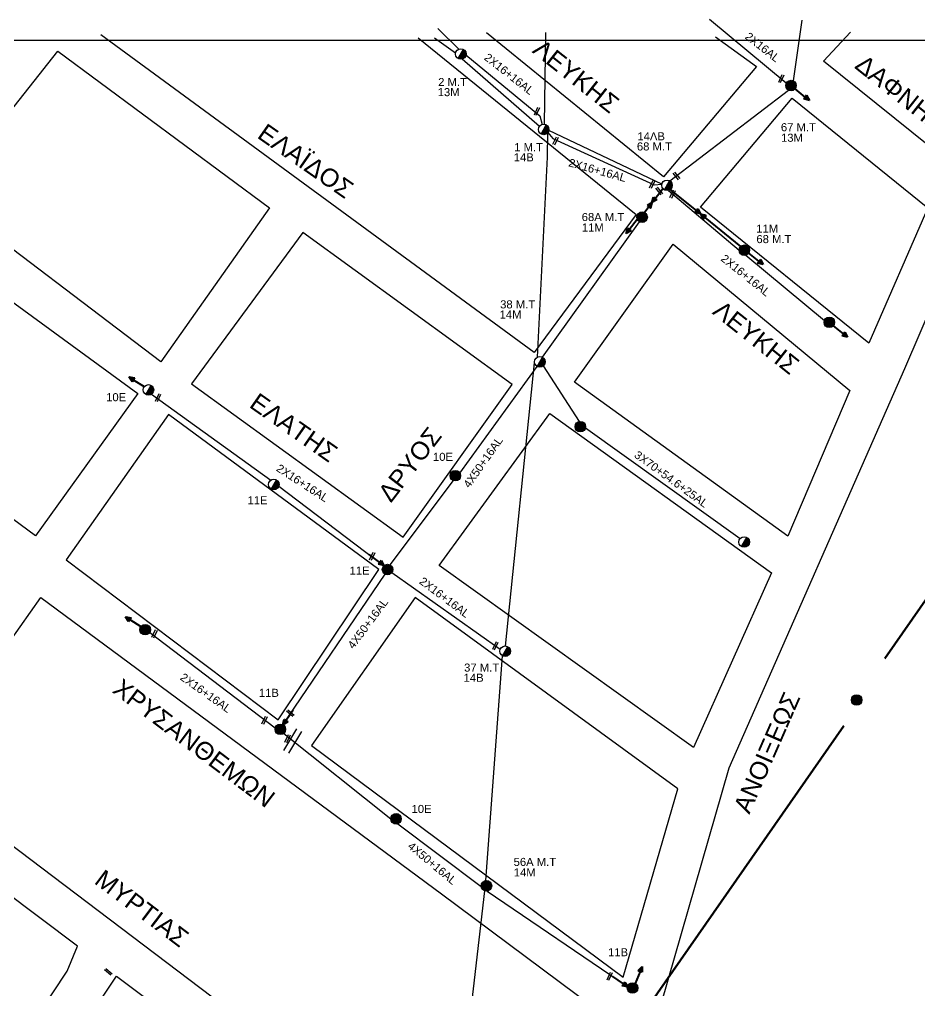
# Model space of a CAD drawing. Header units: millimetres. Extents: x 8994 to 10771, y 1891 to 2926.
# Drawn here: x 9251.8 to 9452.9, y 2700.3 to 2917.2 of the extents above; entities that cross this region are included whole.
import ezdxf
from ezdxf.enums import TextEntityAlignment as Align

# ---------------------------------------------------------------- set-up
doc = ezdxf.new("R2010")
doc.units = ezdxf.units.MM
for name, color, linetype in [('Γέφυρες Εναερίου Δικτύου', 7, 'Continuous'), ('Γυμνά εναέρια ΧΤ (1Φ)   2x16AL', 7, 'Continuous'), ('Γυμνά εναέρια ΧΤ και ΦΟΠ (1Φ)   2x16+16AL', 7, 'Continuous'), ('Γυμνά εναέρια ΧΤ και ΦΟΠ (3Φ)   4x50+16AL', 7, 'Continuous'), ('Επίτονοι', 7, 'Continuous'), ('Επιγραφές - Σχήματα', 7, 'Continuous'), ('Μηχανική τομή', 7, 'Continuous'), ('Στύλος Ξύλινος', 7, 'Continuous'), ('Στύλος Ξύλινος @ 1', 7, 'Continuous'), ('Στύλος ΦΜ', 7, 'Continuous'), ('Στύλος ΦΜ @ 1', 7, 'Continuous'), ('Συνεστραμμένα ΧΤ   3x70+54.6+25AL', 7, 'SYN_LINE'), ('Τομή', 7, 'Continuous'), ('Υπόβαθρο ΔΕΗ', 7, 'Continuous')]:
    doc.layers.add(name, color=color, linetype=linetype)
doc.styles.get("Standard").update_dxf_attribs({"font": 'arial.ttf'})
doc.linetypes.add('SYN_LINE', pattern='A,0.5,-0.0001,["/\\/\\/\\/",Standard,S=0.1,R=0,X=0,Y=-0.05],-0.25', length=0.7501)

# ---------------------------------------------------------------- blocks, each defined once
blk = doc.blocks.new('ΥΠΑΡΧΩΝ ΤΣΙΜΕΝΤΕΝΙΟΣ ΣΤΥΛΟΣ')
at = {"layer": 'Στύλος ΦΜ'}
blk.add_hatch(color=7, dxfattribs=at).paths.add_polyline_path([(-1.29, -2.28, 0.574793), (2.62, 0, 0.268822), (1.3, 2.27)])
at = {"layer": 'Στύλος ΦΜ', "color": 7}
blk.add_line((-1.29, -2.28), (1.3, 2.27), dxfattribs=at)
blk.add_circle((0, 0), 2.62, dxfattribs=at)
at = {"layer": 'Στύλος ΦΜ', "flags": 4}
for tag, p in [('ΑΡΙΘΜΟΣ', (-4.68, 8.05)), ('ΤΥΠΟΣ', (-4.91, 3.03))]:
    blk.add_attdef(tag, p, '', height=4, dxfattribs=at)
blk = doc.blocks.new('ΥΠΑΡΧΩΝ ΞΥΛΙΝΟΣ ΣΤΥΛΟΣ')
at = {"layer": 'Στύλος Ξύλινος'}
h = blk.add_hatch(color=256, dxfattribs=at)
h.paths.add_polyline_path([(-2.62, 0, 0.270008), (-1.29, -2.28), (1.3, 2.27, 0.576266)])
h.paths.add_polyline_path([(-1.29, -2.28, 0.574793), (2.62, 0, 0.268822), (1.3, 2.27)])
blk.add_line((-1.29, -2.28), (1.3, 2.27), dxfattribs=at)
blk.add_circle((0, 0), 2.62, dxfattribs=at)
at = {"layer": 'Στύλος Ξύλινος', "flags": 4}
for tag, p in [('ΑΡΙΘΜΟΣ', (-4.91, 8.6)), ('ΤΥΠΟΣ', (-4.85, 3.39))]:
    blk.add_attdef(tag, p, '', height=4, dxfattribs=at)
blk = doc.blocks.new('ΕΠΙΤΟΝΟΣ')
at = {"layer": 'Επίτονοι', "lineweight": 40, "ltscale": 40}
blk.add_hatch(color=256, dxfattribs=at).paths.add_polyline_path([(-1.13, 6.47), (0, 9.1), (1.13, 6.47)])
for p, q in [((-1.13, 6.47), (0, 9.1)), ((1.13, 6.47), (-1.13, 6.47)), ((-1.13, 6.47), (0, 6.47)), ((0, 9.1), (1.13, 6.47)), ((0, 6.47), (0, 0))]:
    blk.add_line(p, q, dxfattribs=at)
blk = doc.blocks.new('ΤΟΜΗ')
at = {"layer": 'Τομή', "ltscale": 40}
for p, q in [((-5.68, 0), (5.68, 0)), ((5.68, -2.33), (-5.68, -2.33))]:
    blk.add_line(p, q, dxfattribs=at)
blk = doc.blocks.new('ΜΗΧΑΝΙΚΗ ΤΟΜΗ')
at = {"layer": 'Μηχανική τομή', "ltscale": 40}
for p, q in [((-1.89, 0.78), (1.89, 0.78)), ((1.89, 0), (-1.89, 0))]:
    blk.add_line(p, q, dxfattribs=at)

msp = doc.modelspace()

# ---------------------------------------------------------------- hatches: boundary and pattern name
at = {"layer": 'Επίτονοι', "lineweight": 40, "ltscale": 40}
for points in [[(9403.36, 2874.92), (9403.96, 2873.79), (9402.72, 2874.13)], [(9405.22, 2873.42), (9403.98, 2873.77), (9404.58, 2872.63)]]:
    msp.add_hatch(color=256, dxfattribs=at).paths.add_polyline_path(points)

# ---------------------------------------------------------------- linework, layer by layer
at = {"color": 133, "lineweight": 60, "ltscale": 0.2}
for points in [[(9499.75, 2852.71), (9445.18, 2774.49)], [(9435.99, 2759.46), (9368.68, 2662.89)]]:
    msp.add_lwpolyline(points, dxfattribs=at)
at = {"layer": 'Γέφυρες Εναερίου Δικτύου', "ltscale": 20}
for points in [[(9369.07, 2893.83), (9369.41, 2914.32)], [(9367.57, 2841.83), (9369.79, 2886.5), (9369.88, 2891.97)], [(9360.36, 2777.28), (9366.9, 2840.56)], [(9355.98, 2724.88), (9359.73, 2775.08)], [(9351.97, 2689.75), (9355.79, 2722.58)]]:
    msp.add_lwpolyline(points, dxfattribs=at)
at = {"layer": 'Γυμνά εναέρια ΧΤ (1Φ)   2x16AL', "color": 173, "ltscale": 20}
msp.add_lwpolyline([(9423.13, 2902.98), (9405.96, 2917.24)], dxfattribs=at)
at = {"layer": 'Γυμνά εναέρια ΧΤ και ΦΟΠ (1Φ)   2x16+16AL', "color": 173, "ltscale": 20}
for points in [[(9424.78, 2903.49), (9426.68, 2917.09)], [(9349.93, 2910.59), (9345.27, 2915.19)], [(9351.56, 2909.33), (9368.03, 2895.69), (9368.6, 2893.79)], [(9397.08, 2881.2), (9423.62, 2901.45)], [(9369.88, 2891.97), (9370.95, 2890.65), (9393.6, 2880.29), (9395.35, 2880.46)], [(9396.84, 2879.05), (9412.59, 2865.68)], [(9414.1, 2864.55), (9431.66, 2849.99)], [(9281.31, 2833.55), (9307.98, 2814.36)], [(9309.73, 2813), (9333.23, 2795.22)], [(9280.87, 2780.31), (9308.93, 2758.99)]]:
    msp.add_lwpolyline(points, dxfattribs=at)
at = {"layer": 'Γυμνά εναέρια ΧΤ και ΦΟΠ (1Φ)   2x16+16AL', "ltscale": 20}
for points in [[(9349.24, 2909.7), (9344.54, 2913.07)], [(9367.95, 2893.32), (9350.7, 2908.37)], [(9395.35, 2880.46), (9370.08, 2892.46)], [(9335.02, 2793.71), (9359.22, 2776.55)]]:
    msp.add_lwpolyline(points, dxfattribs=at)
at = {"layer": 'Γυμνά εναέρια ΧΤ και ΦΟΠ (3Φ)   4x50+16AL', "color": 173, "ltscale": 20}
msp.add_line((9391.29, 2873.83), (9395.66, 2879.59), dxfattribs=at)
for points in [[(9368.64, 2841.78), (9390.34, 2872.05)], [(9350.21, 2815.89), (9367.48, 2839.73)], [(9334.63, 2795.39), (9348.78, 2814.23)], [(9310.65, 2759.68), (9333.46, 2793.34)]]:
    msp.add_lwpolyline(points, dxfattribs=at)
at = {"layer": 'Γυμνά εναέρια ΧΤ και ΦΟΠ (3Φ)   4x50+16AL', "color": 27, "ltscale": 20}
for points in [[(9310.82, 2757.76), (9334.75, 2738.71)], [(9336.3, 2737.55), (9354.96, 2723.53)], [(9356.27, 2722.54), (9387.66, 2701.21)]]:
    msp.add_lwpolyline(points, dxfattribs=at)
at = {"layer": 'Επίτονοι', "lineweight": 40, "ltscale": 40}
for p, q in [((9403.04, 2874.53), (9397.2, 2879.23)), ((9402.72, 2874.13), (9403.36, 2874.92)), ((9403.36, 2874.92), (9403.04, 2874.53)), ((9403.36, 2874.92), (9403.96, 2873.79)), ((9403.96, 2873.79), (9402.72, 2874.13)), ((9405.22, 2873.42), (9403.98, 2873.77)), ((9403.98, 2873.77), (9404.58, 2872.63)), ((9404.58, 2872.63), (9405.22, 2873.42)), ((9405.22, 2873.42), (9404.9, 2873.02)), ((9404.9, 2873.02), (9412.92, 2866.5))]:
    msp.add_line(p, q, dxfattribs=at)
at = {"layer": 'Επιγραφές - Σχήματα'}
msp.add_lwpolyline([(9027.85, 2912.57), (10531.63, 2912.57), (10531.63, 1912.6), (9027.85, 1912.6)], close=True, dxfattribs=at)
at = {"layer": 'Συνεστραμμένα ΧΤ   3x70+54.6+25AL', "color": 173, "ltscale": 15}
msp.add_lwpolyline([(9368.83, 2839.87), (9376.82, 2827.42)], dxfattribs=at)
at = {"layer": 'Συνεστραμμένα ΧΤ   3x70+54.6+25AL', "color": 173, "ltscale": 20}
msp.add_lwpolyline([(9378.26, 2826.02), (9412.85, 2801.3)], dxfattribs=at)
at = {"layer": 'Υπόβαθρο ΔΕΗ'}
for points in [[(9340.84, 2913.11), (9389.61, 2873.69), (9366.78, 2842.81), (9269.98, 2913.8)], [(9407.34, 2913.37), (9416.46, 2906.7), (9395.71, 2882.06), (9356.11, 2914.24)], [(9471, 2913.56), (9459.18, 2885.67), (9431.48, 2907.92), (9437.47, 2914.43)], [(9506.16, 2608.46), (9447.63, 2652.44), (9395.18, 2697.26), (9410.38, 2750.06), (9449.62, 2839.28), (9481.33, 2913.04)]]:
    msp.add_lwpolyline(points, dxfattribs=at)
for points in [[(9260.35, 2910.16), (9307.65, 2875.12), (9283.33, 2840.73), (9234.65, 2877.67)], [(9424.45, 2899.68), (9454.74, 2875.17), (9441.55, 2844.9), (9403.97, 2875.34)], [(9205.36, 2838.78), (9229.15, 2869.47), (9278.19, 2833.68), (9255.37, 2801.9)], [(9315.12, 2869.67), (9290.21, 2835.84), (9337.51, 2801.58), (9361.9, 2835.67)], [(9375.78, 2836.19), (9397.87, 2867.02), (9437.37, 2834.36), (9423.49, 2801.83)], [(9285.08, 2828.98), (9262.18, 2796.56), (9309.61, 2760.77), (9332.09, 2794.37)], [(9370.26, 2829.23), (9419.82, 2793.59), (9402.37, 2754.58), (9345.59, 2795.29)], [(9228.76, 2748.77), (9256.51, 2788.13), (9346.06, 2721.93), (9383.76, 2693.84), (9363.31, 2646.99)], [(9340.21, 2788.09), (9317.03, 2755.07), (9386.66, 2703.33), (9398.91, 2745.36)], [(9200.33, 2610.91), (9262.41, 2704.68), (9264.74, 2710.25), (9222.9, 2741.65), (9154.11, 2645.02)], [(9273.48, 2703.56), (9317.63, 2670.48), (9251.08, 2573.4), (9207.64, 2605.18)]]:
    msp.add_lwpolyline(points, close=True, dxfattribs=at)

# ---------------------------------------------------------------- block references
at = {"layer": 'Επίτονοι'}
for p, xscale, yscale, zscale, rotation in [((9425.1, 2901.72), 0.4499999999998892, 0.4499999999998892, 0.4499999999998892, 231.1200049090877), ((9395.61, 2879.56), 0.4499999999997525, 0.4499999999997525, 0.4499999999997525, 142.471732409873), ((9390.73, 2873.04), -0.4499999999996164, 0.4500000000002543, 0.45, 323.7972661683402), ((9389.83, 2872.64), 0.4499999999997525, 0.4499999999997525, 0.4499999999997525, 142.471732409873), ((9414.76, 2865.04), 0.4499999999998892, 0.4499999999998892, 0.4499999999998892, 231.1200049090877), ((9433.66, 2848.81), 0.4499999999998892, 0.4499999999998892, 0.4499999999998892, 231.1200049090877), ((9279.67, 2835.21), 0.449999999999938, 0.449999999999938, 0.449999999999938, 57.94181123756323), ((9329.95, 2797.7), 0.4499999999998843, 0.4499999999998843, 0.4499999999998843, 233.0199907526867), ((9278.91, 2781.62), 0.449999999999938, 0.449999999999938, 0.449999999999938, 57.94181123756323), ((9312.94, 2763.05), 0.4499999999998563, 0.4499999999998563, 0.4499999999998563, 146.032333577401), ((9389.37, 2701.91), 0.4499999999997217, 0.4499999999997217, 0.4499999999997217, 337.6908989981152), ((9384.38, 2703.47), 0.4499999999996523, 0.4499999999996523, 0.4499999999996523, 234.8847639371046)]:
    msp.add_blockref('ΕΠΙΤΟΝΟΣ', p, dxfattribs=dict(at, xscale=xscale, yscale=yscale, zscale=zscale, rotation=rotation))
at = {"layer": 'Μηχανική τομή'}
for p, xscale, yscale, zscale, rotation in [((9422.19, 2903.91), 0.5000000000000686, 0.5000000000000686, 0.5000000000000686, 64.79510568417017), ((9367.6, 2896.65), 0.5000000000000686, 0.5000000000000686, 0.5000000000000686, 64.79510568417017), ((9371.74, 2890.03), 0.5000000000000686, 0.5000000000000686, 0.5000000000000686, 64.79510568417017), ((9398.74, 2882.41), 0.5000000000000192, 0.5000000000000192, 0.5000000000000192, 129.0816042779425), ((9393.33, 2880.33), 0.5000000000000686, 0.5000000000000686, 0.5000000000000686, 64.79510568417017), ((9394.91, 2879.03), 0.5000000000000192, 0.5000000000000192, 0.5000000000000192, 129.0816042779425), ((9397.89, 2878.12), 0.5000000000000686, 0.5000000000000686, 0.5000000000000686, 64.79510568417017), ((9282.91, 2832.64), 0.5000000000000686, 0.5000000000000686, 0.5000000000000686, 64.79510568417017), ((9330.75, 2797.2), 0.5000000000000686, 0.5000000000000686, 0.5000000000000686, 64.79510568417017), ((9282.14, 2779.91), 0.5000000000000686, 0.5000000000000686, 0.5000000000000686, 64.79510568417017), ((9358.29, 2777.24), 0.5000000000000686, 0.5000000000000686, 0.5000000000000686, 64.79510568417017), ((9306.69, 2760.59), 0.5000000000000686, 0.5000000000000686, 0.5000000000000686, 64.79510568417017), ((9312.16, 2762.13), 0.5000000000000842, 0.5000000000000842, 0.5000000000000842, 318.6484847776387), ((9311.86, 2756.51), 0.5000000000000686, 0.5000000000000686, 0.5000000000000686, 64.79510568417017), ((9271.5, 2704.35), 0.5000000000000842, 0.5000000000000842, 0.5000000000000842, 318.6484847776387), ((9383.83, 2703.43), 0.5000000000000686, 0.5000000000000686, 0.5000000000000686, 64.79510568417017)]:
    msp.add_blockref('ΜΗΧΑΝΙΚΗ ΤΟΜΗ', p, dxfattribs=dict(at, xscale=xscale, yscale=yscale, zscale=zscale, rotation=rotation))
at = {"layer": 'Στύλος Ξύλινος @ 1', "ltscale": 40}
ref = msp.add_blockref('ΥΠΑΡΧΩΝ ΞΥΛΙΝΟΣ ΣΤΥΛΟΣ', (9424.2, 2902.47), dxfattribs=dict(at, xscale=0.4499999999998181, yscale=0.4499999999998181, zscale=0.4499999999998181))
ref.add_attrib('ΤΥΠΟΣ', '13M', (9421.96, 2889.91), dxfattribs={"layer": 'Στύλος Ξύλινος', "height": 1.8, "flags": 4})
ref.add_attrib('ΑΡΙΘΜΟΣ', '67 M.T', (9421.93, 2892.26), dxfattribs={"layer": 'Στύλος Ξύλινος', "height": 1.8, "flags": 4})
ref = msp.add_blockref('ΥΠΑΡΧΩΝ ΞΥΛΙΝΟΣ ΣΤΥΛΟΣ', (9390.92, 2873.07), dxfattribs=dict(at, xscale=0.4499999999998181, yscale=0.4499999999998181, zscale=0.4499999999998181))
ref.add_attrib('ΤΥΠΟΣ', '11M', (9377.45, 2869.86), dxfattribs={"layer": 'Στύλος Ξύλινος', "height": 1.8, "flags": 4})
ref.add_attrib('ΑΡΙΘΜΟΣ', '68A M.T', (9377.42, 2872.2), dxfattribs={"layer": 'Στύλος Ξύλινος', "height": 1.8, "flags": 4})
ref = msp.add_blockref('ΥΠΑΡΧΩΝ ΞΥΛΙΝΟΣ ΣΤΥΛΟΣ', (9413.77, 2865.69), dxfattribs=dict(at, xscale=0.4499999999998181, yscale=0.4499999999998181, zscale=0.4499999999998181))
ref.add_attrib('ΤΥΠΟΣ', '68 M.T', (9416.46, 2867.27), dxfattribs={"layer": 'Στύλος Ξύλινος', "height": 1.8, "flags": 4})
ref.add_attrib('ΑΡΙΘΜΟΣ', '11M', (9416.43, 2869.61), dxfattribs={"layer": 'Στύλος Ξύλινος', "height": 1.8, "flags": 4})
at = {"layer": 'Στύλος Ξύλινος @ 1', "ltscale": 40, "xscale": 0.4499999999998181, "yscale": 0.4499999999998181, "zscale": 0.4499999999998181}
for p in [(9432.76, 2849.57), (9377.11, 2826.28), (9279.86, 2780.92)]:
    msp.add_blockref('ΥΠΑΡΧΩΝ ΞΥΛΙΝΟΣ ΣΤΥΛΟΣ', p, dxfattribs=at)
at = {"layer": 'Στύλος Ξύλινος @ 1', "ltscale": 40}
ref = msp.add_blockref('ΥΠΑΡΧΩΝ ΞΥΛΙΝΟΣ ΣΤΥΛΟΣ', (9349.17, 2815.34), dxfattribs=dict(at, xscale=0.4499999999998181, yscale=0.4499999999998181, zscale=0.4499999999998181))
ref.add_attrib('ΤΥΠΟΣ', '10E', (9344.18, 2818.64), dxfattribs={"layer": 'Στύλος Ξύλινος', "height": 1.8, "flags": 4})
ref = msp.add_blockref('ΥΠΑΡΧΩΝ ΞΥΛΙΝΟΣ ΣΤΥΛΟΣ', (9334.04, 2794.36), dxfattribs=dict(at, xscale=0.4499999999998181, yscale=0.4499999999998181, zscale=0.4499999999998181))
ref.add_attrib('ΤΥΠΟΣ', '11E', (9325.55, 2793.22), dxfattribs={"layer": 'Στύλος Ξύλινος', "height": 1.8, "flags": 4})
ref = msp.add_blockref('ΥΠΑΡΧΩΝ ΞΥΛΙΝΟΣ ΣΤΥΛΟΣ', (9310.06, 2758.66), dxfattribs=dict(at, xscale=0.4499999999998181, yscale=0.4499999999998181, zscale=0.4499999999998181))
ref.add_attrib('ΤΥΠΟΣ', '11B', (9305.27, 2765.92), dxfattribs={"layer": 'Στύλος Ξύλινος', "height": 1.8, "flags": 4})
at = {"layer": 'Στύλος Ξύλινος @ 1', "color": 133, "lineweight": 60, "ltscale": 40, "xscale": 0.4499999999998181, "yscale": 0.4499999999998181, "zscale": 0.4499999999998181}
msp.add_blockref('ΥΠΑΡΧΩΝ ΞΥΛΙΝΟΣ ΣΤΥΛΟΣ', (9438.86, 2765.23), dxfattribs=at)
at = {"layer": 'Στύλος Ξύλινος @ 1', "ltscale": 40}
ref = msp.add_blockref('ΥΠΑΡΧΩΝ ΞΥΛΙΝΟΣ ΣΤΥΛΟΣ', (9335.93, 2738.67), dxfattribs=dict(at, xscale=0.4499999999998181, yscale=0.4499999999998181, zscale=0.4499999999998181))
ref.add_attrib('ΤΥΠΟΣ', '10E', (9339.39, 2739.98), dxfattribs={"layer": 'Στύλος Ξύλινος', "height": 1.8, "flags": 4})
ref = msp.add_blockref('ΥΠΑΡΧΩΝ ΞΥΛΙΝΟΣ ΣΤΥΛΟΣ', (9356.13, 2723.71), dxfattribs=dict(at, xscale=0.4499999999998181, yscale=0.4499999999998181, zscale=0.4499999999998181))
ref.add_attrib('ΤΥΠΟΣ', '14M', (9362.23, 2725.8), dxfattribs={"layer": 'Στύλος Ξύλινος', "height": 1.8, "flags": 4})
ref.add_attrib('ΑΡΙΘΜΟΣ', '56A M.T', (9362.2, 2728.15), dxfattribs={"layer": 'Στύλος Ξύλινος', "height": 1.8, "flags": 4})
ref = msp.add_blockref('ΥΠΑΡΧΩΝ ΞΥΛΙΝΟΣ ΣΤΥΛΟΣ', (9388.79, 2700.89), dxfattribs=dict(at, xscale=0.4499999999998181, yscale=0.4499999999998181, zscale=0.4499999999998181))
ref.add_attrib('ΤΥΠΟΣ', '11B', (9383.31, 2707.98), dxfattribs={"layer": 'Στύλος Ξύλινος', "height": 1.8, "flags": 4})
at = {"layer": 'Στύλος ΦΜ @ 1', "ltscale": 40}
ref = msp.add_blockref('ΥΠΑΡΧΩΝ ΤΣΙΜΕΝΤΕΝΙΟΣ ΣΤΥΛΟΣ', (9350.4, 2909.51), dxfattribs=dict(at, xscale=0.4499999999998181, yscale=0.4499999999998181, zscale=0.4499999999998181))
ref.add_attrib('ΤΥΠΟΣ', '13M', (9345.24, 2900.1), dxfattribs={"layer": 'Στύλος ΦΜ', "height": 1.8, "flags": 4})
ref.add_attrib('ΑΡΙΘΜΟΣ', '2 M.T', (9345.34, 2902.36), dxfattribs={"layer": 'Στύλος ΦΜ', "height": 1.8, "flags": 4})
ref = msp.add_blockref('ΥΠΑΡΧΩΝ ΤΣΙΜΕΝΤΕΝΙΟΣ ΣΤΥΛΟΣ', (9368.92, 2892.66), dxfattribs=dict(at, xscale=0.4499999999998181, yscale=0.4499999999998181, zscale=0.4499999999998181))
ref.add_attrib('ΤΥΠΟΣ', '14B', (9362.23, 2885.54), dxfattribs={"layer": 'Στύλος ΦΜ', "height": 1.8, "flags": 4})
ref.add_attrib('ΑΡΙΘΜΟΣ', '1 M.T', (9362.34, 2887.81), dxfattribs={"layer": 'Στύλος ΦΜ', "height": 1.8, "flags": 4})
ref = msp.add_blockref('ΥΠΑΡΧΩΝ ΤΣΙΜΕΝΤΕΝΙΟΣ ΣΤΥΛΟΣ', (9396.49, 2880.18), dxfattribs=dict(at, xscale=0.4499999999998181, yscale=0.4499999999998181, zscale=0.4499999999998181))
ref.add_attrib('ΤΥΠΟΣ', '68 M.T', (9389.75, 2887.97), dxfattribs={"layer": 'Στύλος ΦΜ', "height": 1.8, "flags": 4})
ref.add_attrib('ΑΡΙΘΜΟΣ', '14ΛB', (9389.86, 2890.23), dxfattribs={"layer": 'Στύλος ΦΜ', "height": 1.8, "flags": 4})
ref = msp.add_blockref('ΥΠΑΡΧΩΝ ΤΣΙΜΕΝΤΕΝΙΟΣ ΣΤΥΛΟΣ', (9368.06, 2840.76), dxfattribs=dict(at, xscale=0.4499999999998181, yscale=0.4499999999998181, zscale=0.4499999999998181))
ref.add_attrib('ΤΥΠΟΣ', '14M', (9359.08, 2850.43), dxfattribs={"layer": 'Στύλος ΦΜ', "height": 1.8, "flags": 4})
ref.add_attrib('ΑΡΙΘΜΟΣ', '38 M.T', (9359.19, 2852.69), dxfattribs={"layer": 'Στύλος ΦΜ', "height": 1.8, "flags": 4})
ref = msp.add_blockref('ΥΠΑΡΧΩΝ ΤΣΙΜΕΝΤΕΝΙΟΣ ΣΤΥΛΟΣ', (9280.6, 2834.49), dxfattribs=dict(at, xscale=0.4499999999998181, yscale=0.4499999999998181, zscale=0.4499999999998181))
ref.add_attrib('ΤΥΠΟΣ', '10E', (9271.14, 2831.96), dxfattribs={"layer": 'Στύλος ΦΜ', "height": 1.8, "flags": 4})
ref = msp.add_blockref('ΥΠΑΡΧΩΝ ΤΣΙΜΕΝΤΕΝΙΟΣ ΣΤΥΛΟΣ', (9308.61, 2813.36), dxfattribs=dict(at, xscale=0.4499999999998181, yscale=0.4499999999998181, zscale=0.4499999999998181))
ref.add_attrib('ΤΥΠΟΣ', '11E', (9302.73, 2808.94), dxfattribs={"layer": 'Στύλος ΦΜ', "height": 1.8, "flags": 4})
at = {"layer": 'Στύλος ΦΜ @ 1', "ltscale": 40, "xscale": 0.4499999999998181, "yscale": 0.4499999999998181, "zscale": 0.4499999999998181}
msp.add_blockref('ΥΠΑΡΧΩΝ ΤΣΙΜΕΝΤΕΝΙΟΣ ΣΤΥΛΟΣ', (9413.72, 2800.51), dxfattribs=at)
at = {"layer": 'Στύλος ΦΜ @ 1', "ltscale": 40}
ref = msp.add_blockref('ΥΠΑΡΧΩΝ ΤΣΙΜΕΝΤΕΝΙΟΣ ΣΤΥΛΟΣ', (9360.31, 2776.11), dxfattribs=dict(at, xscale=0.4499999999998181, yscale=0.4499999999998181, zscale=0.4499999999998181))
ref.add_attrib('ΤΥΠΟΣ', '14B', (9351.03, 2769.3), dxfattribs={"layer": 'Στύλος ΦΜ', "height": 1.8, "flags": 4})
ref.add_attrib('ΑΡΙΘΜΟΣ', '37 M.T', (9351.14, 2771.56), dxfattribs={"layer": 'Στύλος ΦΜ', "height": 1.8, "flags": 4})
at = {"layer": 'Τομή', "xscale": 0.4999999999999004, "yscale": 0.4999999999999004, "zscale": 0.4999999999999004, "rotation": 59.25755374969232}
msp.add_blockref('ΤΟΜΗ', (9312.31, 2756.35), dxfattribs=at)

# ---------------------------------------------------------------- texts
at = {"layer": 'Γυμνά εναέρια ΧΤ (1Φ)   2x16AL', "ltscale": 20}
msp.add_text('2X16AL', height=1.8, rotation=321.8151, dxfattribs=at).set_placement((9417.83, 2911.05), align=Align.MIDDLE)
at = {"layer": 'Γυμνά εναέρια ΧΤ και ΦΟΠ (1Φ)   2x16+16AL', "ltscale": 20}
for rotation, p in [(321.9078, (9361.2, 2905.05)), (344.3345, (9380.94, 2883.56)), (321.2149, (9414.06, 2860.08)), (327.0215, (9315.03, 2813.68)), (323.1559, (9346.78, 2788.14)), (324.6083, (9293.41, 2766.81))]:
    msp.add_text('2X16+16AL', height=1.8, rotation=rotation, dxfattribs=at).set_placement(p, align=Align.MIDDLE)
at = {"layer": 'Γυμνά εναέρια ΧΤ και ΦΟΠ (3Φ)   4x50+16AL', "ltscale": 20}
for rotation, p in [(54.8205, (9355.36, 2818.33)), (53.3086, (9329.62, 2782.31)), (320.2209, (9344.03, 2728.76))]:
    msp.add_text('4X50+16AL', height=1.8, rotation=rotation, dxfattribs=at).set_placement(p, align=Align.MIDDLE)
at = {"layer": 'Επιγραφές - Σχήματα', "ltscale": 20, "char_height": 4, "width": 33.3738, "attachment_point": 1}
for s, insert, rotation in [('ΛΕΥΚΗΣ', (9368.64, 2913.11), 321.5836), ('ΔΑΦΝΗΣ', (9440.68, 2909.65), 321.5836), ('ΕΛΑΪΔΟΣ', (9306.95, 2894.22), 325.0513), ('ΛΕΥΚΗΣ', (9408.89, 2854.75), 321.5836), ('ΕΛΑΤΗΣ', (9305.17, 2834.05), 325.0513), ('ΔΡΥΟΣ', (9331.62, 2811.56), 52.4717), ('ΧΡΥΣΑΝΘΕΜΩΝ', (9274.72, 2770.25), 322.9305), ('ΑΝΟΙΞΕΩΣ', (9411.22, 2741.17), 66.3867), ('ΜΥΡΤΙΑΣ', (9270.67, 2727.59), 322.9305)]:
    msp.add_mtext(s, dxfattribs=dict(at, insert=insert, rotation=rotation))
at = {"layer": 'Συνεστραμμένα ΧΤ   3x70+54.6+25AL', "ltscale": 20}
msp.add_text('3X70+54.6+25AL', height=1.8, rotation=324.0341, dxfattribs=at).set_placement((9397.44, 2814.56), align=Align.MIDDLE)

doc.saveas('drawing.dxf')
